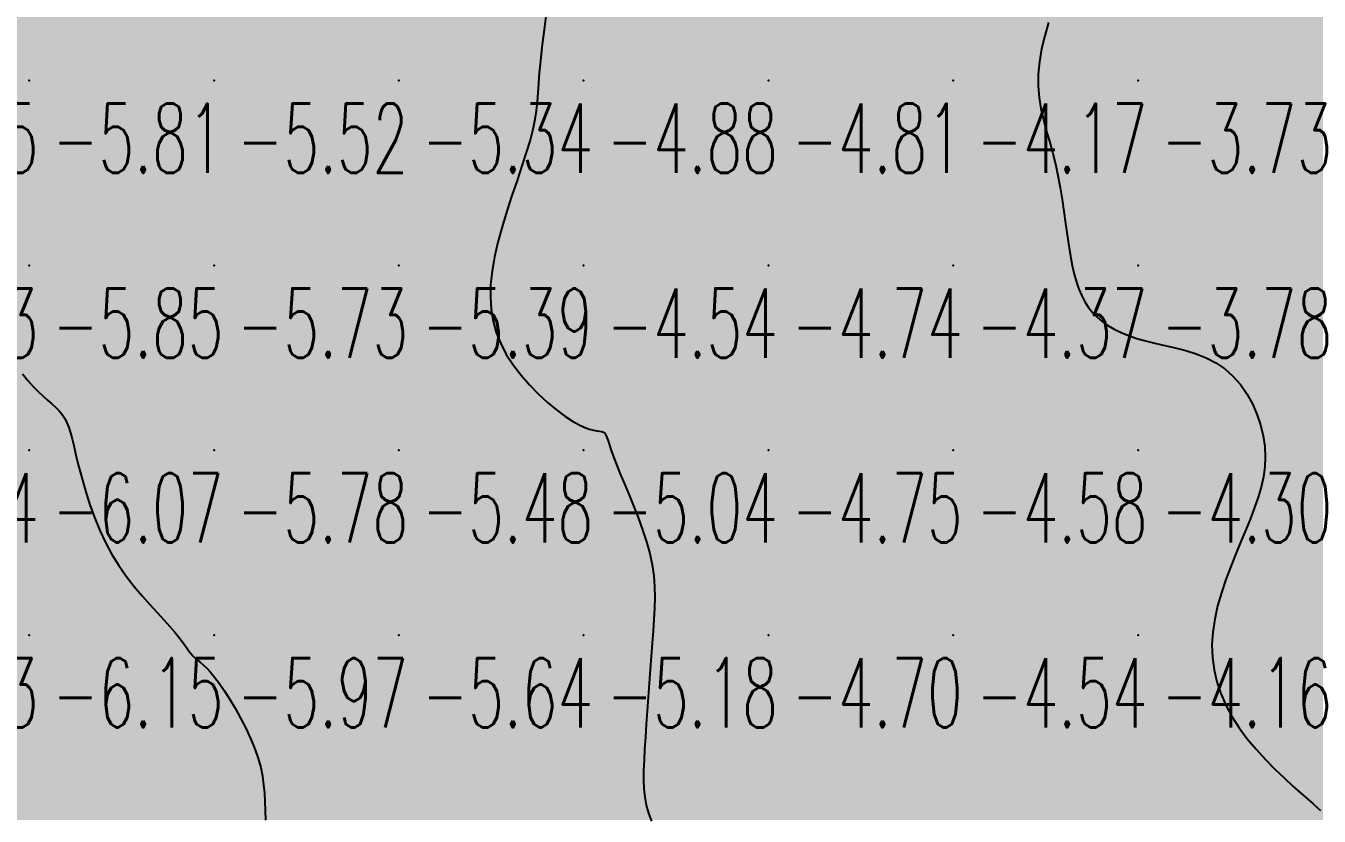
# Model space of a CAD drawing. Header units: millimetres. Extents: x 88261 to 90953, y 390274 to 392322.
# Drawn here: x 90250.1 to 90320, y 391077.4 to 391120.2 of the extents above; entities that cross this region are included whole.
import ezdxf
from ezdxf.enums import TextEntityAlignment as Align

# ---------------------------------------------------------------- set-up
doc = ezdxf.new("R2010")
doc.units = ezdxf.units.MM
doc.header["$LTSCALE"] = 25
for name, color, linetype in [('CN_03_00', 7, 'Continuous'), ('CN_04_00', 242, 'Continuous'), ('COTEAlt', 7, 'Continuous'), ('TN_COLORIAGE', 7, 'Continuous')]:
    doc.layers.add(name, color=color, linetype=linetype)
doc.styles.add('Simplex 1.0', font='Simplex.shx', dxfattribs={"width": 0.99, "height": 2.5})
doc.styles.get("Standard").update_dxf_attribs({"font": 'times.ttf'})

# ---------------------------------------------------------------- blocks, each defined once
blk = doc.blocks.new('COTE')
at = {"color": 0}
blk.add_point((0, 0), dxfattribs=at)
at = {"layer": 'COTEAlt'}
blk.add_attdef('ALT', text='', height=3.75, dxfattribs=at).set_placement((1.25, -1.25), align=Align.TOP_LEFT)

msp = doc.modelspace()

# ---------------------------------------------------------------- linework, layer by layer
at = {"layer": 'CN_03_00', "flags": 128}
for points, elevation in [([(90305.398, 391120.377), (90305.196, 391119.661), (90305.028, 391118.951), (90304.906, 391118.254), (90304.84, 391117.581), (90304.838, 391116.936), (90304.891, 391116.317), (90304.99, 391115.716), (90305.123, 391115.126), (90305.278, 391114.54), (90305.446, 391113.952), (90305.614, 391113.354), (90305.772, 391112.739), (90305.912, 391112.104), (90306.034, 391111.454), (90306.141, 391110.798), (90306.238, 391110.145), (90306.328, 391109.504), (90306.415, 391108.883), (90306.501, 391108.291), (90306.591, 391107.737), (90306.688, 391107.227), (90306.794, 391106.761), (90306.913, 391106.335), (90307.046, 391105.946), (90307.198, 391105.59), (90307.369, 391105.264), (90307.563, 391104.966), (90307.783, 391104.691), (90308.03, 391104.437), (90308.307, 391104.202), (90308.614, 391103.986), (90308.953, 391103.788), (90309.325, 391103.606), (90309.731, 391103.441), (90310.172, 391103.29), (90310.649, 391103.154), (90311.161, 391103.03), (90311.701, 391102.908), (90312.258, 391102.779), (90312.822, 391102.631), (90313.382, 391102.454), (90313.928, 391102.238), (90314.45, 391101.972), (90314.938, 391101.645), (90315.382, 391101.25), (90315.781, 391100.796), (90316.131, 391100.293), (90316.431, 391099.752), (90316.68, 391099.186), (90316.876, 391098.604), (90317.017, 391098.019), (90317.101, 391097.442), (90317.128, 391096.881), (90317.101, 391096.332), (90317.026, 391095.789), (90316.906, 391095.246), (90316.747, 391094.696), (90316.554, 391094.132), (90316.33, 391093.549), (90316.082, 391092.939), (90315.814, 391092.299), (90315.537, 391091.632), (90315.262, 391090.943), (90314.999, 391090.24), (90314.758, 391089.527), (90314.552, 391088.811), (90314.391, 391088.097), (90314.286, 391087.392), (90314.245, 391086.701), (90314.27, 391086.023), (90314.358, 391085.358), (90314.509, 391084.707), (90314.722, 391084.068), (90314.995, 391083.441), (90315.326, 391082.826), (90315.715, 391082.222), (90316.158, 391081.629), (90316.639, 391081.055), (90317.144, 391080.505), (90317.655, 391079.986), (90318.155, 391079.505), (90318.628, 391079.07), (90319.057, 391078.687), (90319.425, 391078.362), (90319.72, 391078.101), (90319.948, 391077.898), (90320.118, 391077.745)], -4), ([(90249.89, 391101.364), (90250.179, 391101.003), (90250.461, 391100.687), (90250.735, 391100.412), (90250.996, 391100.169), (90251.243, 391099.95), (90251.474, 391099.749), (90251.684, 391099.556), (90251.872, 391099.366), (90252.036, 391099.168), (90252.173, 391098.957), (90252.289, 391098.726), (90252.389, 391098.469), (90252.48, 391098.18), (90252.568, 391097.854), (90252.658, 391097.485), (90252.757, 391097.067), (90252.87, 391096.594), (90253.004, 391096.063), (90253.161, 391095.483), (90253.342, 391094.866), (90253.552, 391094.221), (90253.792, 391093.562), (90254.064, 391092.898), (90254.371, 391092.241), (90254.715, 391091.603), (90255.096, 391090.993), (90255.504, 391090.415), (90255.927, 391089.87), (90256.354, 391089.36), (90256.773, 391088.887), (90257.17, 391088.452), (90257.535, 391088.057), (90257.855, 391087.705), (90258.122, 391087.394), (90258.34, 391087.124), (90258.519, 391086.888), (90258.667, 391086.684), (90258.791, 391086.507), (90258.902, 391086.353), (90259.007, 391086.218), (90259.114, 391086.098), (90259.232, 391085.987), (90259.363, 391085.876), (90259.509, 391085.755), (90259.672, 391085.614), (90259.853, 391085.441), (90260.055, 391085.227), (90260.28, 391084.961), (90260.529, 391084.633), (90260.803, 391084.236), (90261.093, 391083.78), (90261.39, 391083.278), (90261.685, 391082.744), (90261.966, 391082.192), (90262.226, 391081.635), (90262.453, 391081.086), (90262.639, 391080.56), (90262.777, 391080.065), (90262.872, 391079.596), (90262.935, 391079.139), (90262.974, 391078.685), (90262.997, 391078.223), (90263.016, 391077.74), (90263.038, 391077.227)], -6)]:
    msp.add_lwpolyline(points, dxfattribs=dict(at, elevation=elevation))
at = {"layer": 'CN_04_00', "elevation": -5, "flags": 128}
msp.add_lwpolyline([(90278.201, 391120.718), (90278.089, 391119.86), (90277.989, 391119.048), (90277.908, 391118.308), (90277.85, 391117.66), (90277.809, 391117.09), (90277.773, 391116.574), (90277.734, 391116.09), (90277.681, 391115.614), (90277.605, 391115.124), (90277.497, 391114.596), (90277.346, 391114.009), (90277.147, 391113.345), (90276.909, 391112.614), (90276.646, 391111.831), (90276.371, 391111.013), (90276.098, 391110.174), (90275.84, 391109.331), (90275.611, 391108.5), (90275.424, 391107.695), (90275.292, 391106.93), (90275.216, 391106.203), (90275.2, 391105.511), (90275.245, 391104.849), (90275.352, 391104.213), (90275.524, 391103.599), (90275.761, 391103.002), (90276.065, 391102.42), (90276.436, 391101.848), (90276.86, 391101.295), (90277.322, 391100.767), (90277.805, 391100.273), (90278.294, 391099.822), (90278.774, 391099.422), (90279.228, 391099.08), (90279.641, 391098.806), (90280, 391098.603), (90280.307, 391098.464), (90280.567, 391098.373), (90280.784, 391098.32), (90280.962, 391098.29), (90281.107, 391098.272), (90281.223, 391098.251), (90281.316, 391098.215), (90281.389, 391098.152), (90281.451, 391098.057), (90281.509, 391097.922), (90281.572, 391097.742), (90281.646, 391097.513), (90281.74, 391097.228), (90281.862, 391096.882), (90282.019, 391096.47), (90282.215, 391095.988), (90282.444, 391095.446), (90282.692, 391094.858), (90282.949, 391094.235), (90283.202, 391093.589), (90283.441, 391092.934), (90283.653, 391092.282), (90283.826, 391091.645), (90283.953, 391091.033), (90284.037, 391090.439), (90284.082, 391089.857), (90284.096, 391089.276), (90284.084, 391088.688), (90284.053, 391088.085), (90284.008, 391087.458), (90283.955, 391086.798), (90283.9, 391086.1), (90283.845, 391085.372), (90283.79, 391084.628), (90283.736, 391083.878), (90283.684, 391083.135), (90283.635, 391082.41), (90283.59, 391081.717), (90283.549, 391081.066), (90283.515, 391080.468), (90283.493, 391079.916), (90283.488, 391079.404), (90283.506, 391078.925), (90283.553, 391078.469), (90283.635, 391078.03), (90283.758, 391077.6), (90283.927, 391077.172)], dxfattribs=at)
at = {"layer": 'TN_COLORIAGE', "color": 141}
for points in [[(90245.969, 391117.239, -5.634), (90244.35, 391121.341, -5.634), (90250.249, 391117.239, -5.634), (90250.249, 391127.239, -5.634)], [(90250.249, 391117.239, -5.423), (90260.249, 391117.239, -5.423), (90260.249, 391127.239, -5.423)], [(90250.249, 391127.239, -5.423), (90250.249, 391117.239, -5.423), (90260.249, 391127.239, -5.423)], [(90260.249, 391117.239, -5.258), (90270.249, 391117.239, -5.258), (90270.249, 391127.239, -5.258)], [(90260.249, 391127.239, -5.258), (90260.249, 391117.239, -5.258), (90270.249, 391127.239, -5.258)], [(90270.249, 391117.239, -5), (90279.007, 391125.997, -5), (90270.249, 391127.239, -5), (90278.683, 391127.239, -5)], [(90277.635, 391117.239, -5.338), (90279.007, 391125.997, -5.338), (90270.249, 391117.239, -5.338)], [(90245.969, 391117.239, -5.809), (90246.619, 391113.61, -5.809), (90250.249, 391117.239, -5.809)], [(90247.189, 391107.239, -5.809), (90246.619, 391113.61, -5.809), (90250.249, 391107.239, -5.809), (90250.249, 391117.239, -5.809)], [(90250.249, 391107.239, -5.524), (90260.249, 391107.239, -5.524), (90260.249, 391117.239, -5.524)], [(90250.249, 391117.239, -5.524), (90250.249, 391107.239, -5.524), (90260.249, 391117.239, -5.524)], [(90260.249, 391107.239, -5.338), (90270.249, 391107.239, -5.338), (90270.249, 391117.239, -5.338)], [(90260.249, 391117.239, -5.338), (90260.249, 391107.239, -5.338), (90270.249, 391117.239, -5.338)], [(90270.249, 391107.239, -5), (90277.903, 391114.894, -5), (90270.249, 391117.239, -5), (90277.635, 391117.239, -5)], [(90274.828, 391107.239, -5.39), (90277.903, 391114.894, -5.39), (90270.249, 391107.239, -5.39)], [(90247.189, 391107.239, -5.852), (90247.747, 391104.738, -5.852), (90250.249, 391107.239, -5.852)], [(90250.249, 391100.491, -5.852), (90247.747, 391104.738, -5.852), (90250.249, 391107.239, -5.852)], [(90250.249, 391100.491, -5.729), (90252.329, 391099.32, -5.729), (90250.249, 391107.239, -5.729), (90260.249, 391107.239, -5.729)], [(90252.65, 391097.239, -5.729), (90252.329, 391099.32, -5.729), (90260.249, 391097.239, -5.729), (90260.249, 391107.239, -5.729)], [(90260.249, 391097.239, -5.39), (90270.249, 391097.239, -5.39), (90270.249, 391107.239, -5.39)], [(90260.249, 391107.239, -5.39), (90260.249, 391097.239, -5.39), (90270.249, 391107.239, -5.39)], [(90270.249, 391097.239, -5), (90275.329, 391102.319, -5), (90270.249, 391107.239, -5), (90274.828, 391107.239, -5)], [(90270.249, 391097.239, -5), (90275.329, 391102.319, -5), (90280.249, 391097.239, -5), (90280.249, 391098.001, -5)], [(90281.522, 391098.512, -5.038), (90281.558, 391097.239, -5.038), (90280.249, 391097.239, -5.038)], [(90280.249, 391098.001, -5.038), (90281.522, 391098.512, -5.038), (90280.249, 391097.239, -5.038)], [(90252.65, 391097.239, -5.775), (90254.295, 391091.285, -5.775), (90260.249, 391097.239, -5.775)], [(90258.46, 391087.239, -5.775), (90254.295, 391091.285, -5.775), (90260.249, 391087.239, -5.775), (90260.249, 391097.239, -5.775)], [(90260.249, 391087.239, -5.477), (90270.249, 391087.239, -5.477), (90270.249, 391097.239, -5.477)], [(90260.249, 391097.239, -5.477), (90260.249, 391087.239, -5.477), (90270.249, 391097.239, -5.477)], [(90270.249, 391087.239, -5.038), (90280.249, 391087.239, -5.038), (90280.249, 391097.239, -5.038)], [(90270.249, 391097.239, -5.038), (90270.249, 391087.239, -5.038), (90280.249, 391097.239, -5.038)], [(90280.249, 391087.239, -5), (90284.357, 391091.348, -5), (90280.249, 391097.239, -5), (90281.558, 391097.239, -5)], [(90283.971, 391087.239, -5.176), (90284.357, 391091.348, -5.176), (90280.249, 391087.239, -5.176)], [(90258.46, 391087.239, -5.967), (90258.994, 391085.985, -5.967), (90260.249, 391087.239, -5.967)], [(90260.249, 391085.409, -5.967), (90258.994, 391085.985, -5.967), (90260.249, 391087.239, -5.967)], [(90260.249, 391085.409, -5.643), (90263.187, 391080.178, -5.643), (90260.249, 391087.239, -5.643), (90270.249, 391087.239, -5.643)], [(90263.187, 391080.178, -5.575), (90262.838, 391077.239, -5.575), (90270.249, 391087.239, -5.575), (90270.249, 391077.239, -5.575)], [(90270.249, 391077.239, -5.176), (90280.249, 391077.239, -5.176), (90280.249, 391087.239, -5.176)], [(90270.249, 391087.239, -5.176), (90270.249, 391077.239, -5.176), (90280.249, 391087.239, -5.176)], [(90280.249, 391087.239, -5), (90283.971, 391087.239, -5), (90280.249, 391077.239, -5), (90283.489, 391080.48, -5)], [(90283.367, 391077.239, -5.143), (90283.489, 391080.48, -5.143), (90280.249, 391077.239, -5.143)]]:
    msp.add_solid(points, dxfattribs=at)
at = {"layer": 'TN_COLORIAGE', "color": 131}
for points in [[(90279.007, 391125.997, -4.88), (90277.635, 391117.239, -4.88), (90280.249, 391127.239, -4.88), (90280.249, 391117.239, -4.88)], [(90280.249, 391117.239, -4.65), (90290.249, 391117.239, -4.65), (90290.249, 391127.239, -4.65)], [(90280.249, 391127.239, -4.65), (90280.249, 391117.239, -4.65), (90290.249, 391127.239, -4.65)], [(90290.249, 391127.239, -4.294), (90290.249, 391117.239, -4.294), (90300.249, 391127.239, -4.294)], [(90290.249, 391117.239, -4.294), (90300.249, 391117.239, -4.294), (90300.249, 391127.239, -4.294)], [(90300.249, 391127.239, -4), (90307.678, 391127.239, -4), (90300.249, 391117.239, -4), (90306.546, 391123.537, -4)], [(90304.124, 391117.239, -4.173), (90306.546, 391123.537, -4.173), (90300.249, 391117.239, -4.173)], [(90277.903, 391114.894, -4.538), (90274.828, 391107.239, -4.538), (90280.249, 391117.239, -4.538), (90280.249, 391107.239, -4.538)], [(90277.635, 391117.239, -4.88), (90277.903, 391114.894, -4.88), (90280.249, 391117.239, -4.88)], [(90280.249, 391107.239, -4.808), (90290.249, 391107.239, -4.808), (90290.249, 391117.239, -4.808)], [(90280.249, 391117.239, -4.808), (90280.249, 391107.239, -4.808), (90290.249, 391117.239, -4.808)], [(90290.249, 391117.239, -4.173), (90290.249, 391107.239, -4.173), (90300.249, 391117.239, -4.173)], [(90290.249, 391107.239, -4.173), (90300.249, 391107.239, -4.173), (90300.249, 391117.239, -4.173)], [(90300.249, 391107.239, -4), (90305.999, 391112.989, -4), (90300.249, 391117.239, -4), (90304.124, 391117.239, -4)], [(90305.999, 391112.989, -4.37), (90306.516, 391107.239, -4.37), (90300.249, 391107.239, -4.37)], [(90274.828, 391107.239, -4.538), (90275.329, 391102.319, -4.538), (90280.249, 391107.239, -4.538)], [(90280.249, 391098.001, -4.538), (90275.329, 391102.319, -4.538), (90280.249, 391107.239, -4.538)], [(90281.522, 391098.512, -4.538), (90280.249, 391098.001, -4.538), (90290.249, 391107.239, -4.538), (90280.249, 391107.239, -4.538)], [(90281.558, 391097.239, -4.739), (90281.522, 391098.512, -4.739), (90290.249, 391097.239, -4.739), (90290.249, 391107.239, -4.739)], [(90290.249, 391107.239, -4.37), (90290.249, 391097.239, -4.37), (90300.249, 391107.239, -4.37)], [(90290.249, 391097.239, -4.37), (90300.249, 391097.239, -4.37), (90300.249, 391107.239, -4.37)], [(90300.249, 391097.239, -4), (90307.483, 391104.474, -4), (90300.249, 391107.239, -4), (90306.516, 391107.239, -4)], [(90300.249, 391097.239, -4), (90307.483, 391104.474, -4), (90310.249, 391097.239, -4), (90310.249, 391103.012, -4)], [(90315.414, 391102.405, -4.301), (90310.249, 391103.012, -4.301), (90310.249, 391097.239, -4.301)], [(90315.414, 391102.405, -4.301), (90317.723, 391097.239, -4.301), (90310.249, 391097.239, -4.301)], [(90281.558, 391097.239, -4.747), (90284.357, 391091.348, -4.747), (90290.249, 391097.239, -4.747)], [(90284.357, 391091.348, -4.703), (90283.971, 391087.239, -4.703), (90290.249, 391097.239, -4.703), (90290.249, 391087.239, -4.703)], [(90290.249, 391097.239, -4.576), (90290.249, 391087.239, -4.576), (90300.249, 391097.239, -4.576)], [(90290.249, 391087.239, -4.576), (90300.249, 391087.239, -4.576), (90300.249, 391097.239, -4.576)], [(90300.249, 391097.239, -4.301), (90300.249, 391087.239, -4.301), (90310.249, 391097.239, -4.301)], [(90300.249, 391087.239, -4.301), (90310.249, 391087.239, -4.301), (90310.249, 391097.239, -4.301)], [(90310.249, 391097.239, -4), (90317.723, 391097.239, -4), (90310.249, 391087.239, -4), (90316.299, 391093.289, -4)], [(90313.575, 391087.239, -4.156), (90316.299, 391093.289, -4.156), (90310.249, 391087.239, -4.156)], [(90283.489, 391080.48, -4.685), (90283.367, 391077.239, -4.685), (90290.249, 391087.239, -4.685), (90290.249, 391077.239, -4.685)], [(90283.489, 391080.48, -4.703), (90283.971, 391087.239, -4.703), (90290.249, 391087.239, -4.703)], [(90290.249, 391087.239, -4.537), (90290.249, 391077.239, -4.537), (90300.249, 391087.239, -4.537)], [(90290.249, 391077.239, -4.537), (90300.249, 391077.239, -4.537), (90300.249, 391087.239, -4.537)], [(90300.249, 391087.239, -4.156), (90300.249, 391077.239, -4.156), (90310.249, 391087.239, -4.156)], [(90300.249, 391077.239, -4.156), (90310.249, 391077.239, -4.156), (90310.249, 391087.239, -4.156)], [(90310.249, 391077.239, -4), (90315.117, 391082.108, -4), (90310.249, 391087.239, -4), (90313.575, 391087.239, -4)], [(90310.249, 391077.239, -4), (90315.117, 391082.108, -4), (90320.249, 391077.239, -4), (90320.249, 391077.66, -4)]]:
    msp.add_solid(points, dxfattribs=at)
at = {"layer": 'TN_COLORIAGE', "color": 121}
for points in [[(90306.546, 391123.537, -3.727), (90304.124, 391117.239, -3.727), (90310.249, 391127.239, -3.727), (90310.249, 391117.239, -3.727)], [(90310.249, 391127.239, -3.649), (90310.249, 391117.239, -3.649), (90320.249, 391127.239, -3.649)], [(90310.249, 391117.239, -3.649), (90320.249, 391117.239, -3.649), (90320.249, 391127.239, -3.649)], [(90304.124, 391117.239, -3.727), (90305.999, 391112.989, -3.727), (90310.249, 391117.239, -3.727)], [(90306.516, 391107.239, -3.727), (90305.999, 391112.989, -3.727), (90310.249, 391107.239, -3.727), (90310.249, 391117.239, -3.727)], [(90310.249, 391117.239, -3.585), (90310.249, 391107.239, -3.585), (90320.249, 391117.239, -3.585)], [(90310.249, 391107.239, -3.585), (90320.249, 391107.239, -3.585), (90320.249, 391117.239, -3.585)], [(90306.516, 391107.239, -3.78), (90307.483, 391104.474, -3.78), (90310.249, 391107.239, -3.78)], [(90310.249, 391103.012, -3.78), (90307.483, 391104.474, -3.78), (90310.249, 391107.239, -3.78)], [(90310.249, 391103.012, -3.718), (90315.414, 391102.405, -3.718), (90310.249, 391107.239, -3.718), (90320.249, 391107.239, -3.718)], [(90317.723, 391097.239, -3.718), (90315.414, 391102.405, -3.718), (90320.249, 391097.239, -3.718), (90320.249, 391107.239, -3.718)], [(90316.299, 391093.289, -3.688), (90313.575, 391087.239, -3.688), (90320.249, 391097.239, -3.688), (90320.249, 391087.239, -3.688)], [(90316.299, 391093.289, -3.898), (90317.723, 391097.239, -3.898), (90320.249, 391097.239, -3.898)], [(90313.575, 391087.239, -3.688), (90315.117, 391082.108, -3.688), (90320.249, 391087.239, -3.688)], [(90320.249, 391077.66, -3.688), (90315.117, 391082.108, -3.688), (90320.249, 391087.239, -3.688)]]:
    msp.add_solid(points, dxfattribs=at)
at = {"layer": 'TN_COLORIAGE', "color": 151}
for points in [[(90240.249, 391097.239, -6), (90247.747, 391104.738, -6), (90250.249, 391097.239, -6), (90250.249, 391100.491, -6)], [(90252.329, 391099.32, -6.071), (90250.249, 391100.491, -6.071), (90250.249, 391097.239, -6.071)], [(90252.329, 391099.32, -6.071), (90252.65, 391097.239, -6.071), (90250.249, 391097.239, -6.071)], [(90240.249, 391087.239, -6.071), (90250.249, 391087.239, -6.071), (90250.249, 391097.239, -6.071)], [(90240.249, 391097.239, -6.071), (90240.249, 391087.239, -6.071), (90250.249, 391097.239, -6.071)], [(90250.249, 391087.239, -6), (90254.295, 391091.285, -6), (90250.249, 391097.239, -6), (90252.65, 391097.239, -6)], [(90254.295, 391091.285, -6.153), (90258.46, 391087.239, -6.153), (90250.249, 391087.239, -6.153)], [(90240.249, 391077.239, -6.153), (90250.249, 391077.239, -6.153), (90250.249, 391087.239, -6.153)], [(90240.249, 391087.239, -6.153), (90240.249, 391077.239, -6.153), (90250.249, 391087.239, -6.153)], [(90250.249, 391077.239, -6), (90258.994, 391085.985, -6), (90250.249, 391087.239, -6), (90258.46, 391087.239, -6)], [(90250.249, 391077.239, -6), (90258.994, 391085.985, -6), (90260.249, 391077.239, -6), (90260.249, 391085.409, -6)], [(90263.187, 391080.178, -6.149), (90260.249, 391085.409, -6.149), (90260.249, 391077.239, -6.149)], [(90262.838, 391077.239, -6.149), (90263.187, 391080.178, -6.149), (90260.249, 391077.239, -6.149)]]:
    msp.add_solid(points, dxfattribs=at)

# ---------------------------------------------------------------- block references
at = {"layer": 'COTEAlt'}
ref = msp.add_blockref('COTE', (90240.249, 391117.239), dxfattribs=at)
ref.add_attrib('ALT', '-6.25', dxfattribs={"height": 3.75, "style": 'Simplex 1.0', "width": 0.6}).set_placement((90241.499, 391115.989), align=Align.TOP_LEFT)
ref = msp.add_blockref('COTE', (90250.249, 391117.239), dxfattribs=at)
ref.add_attrib('ALT', '-5.81', dxfattribs={"height": 3.75, "style": 'Simplex 1.0', "width": 0.6}).set_placement((90251.499, 391115.989), align=Align.TOP_LEFT)
ref = msp.add_blockref('COTE', (90260.249, 391117.239), dxfattribs=at)
ref.add_attrib('ALT', '-5.52', dxfattribs={"height": 3.75, "style": 'Simplex 1.0', "width": 0.6}).set_placement((90261.499, 391115.989), align=Align.TOP_LEFT)
ref = msp.add_blockref('COTE', (90270.249, 391117.239), dxfattribs=at)
ref.add_attrib('ALT', '-5.34', dxfattribs={"height": 3.75, "style": 'Simplex 1.0', "width": 0.6}).set_placement((90271.499, 391115.989), align=Align.TOP_LEFT)
ref = msp.add_blockref('COTE', (90280.249, 391117.239), dxfattribs=at)
ref.add_attrib('ALT', '-4.88', dxfattribs={"height": 3.75, "style": 'Simplex 1.0', "width": 0.6}).set_placement((90281.499, 391115.989), align=Align.TOP_LEFT)
ref = msp.add_blockref('COTE', (90290.249, 391117.239), dxfattribs=at)
ref.add_attrib('ALT', '-4.81', dxfattribs={"height": 3.75, "style": 'Simplex 1.0', "width": 0.6}).set_placement((90291.499, 391115.989), align=Align.TOP_LEFT)
ref = msp.add_blockref('COTE', (90300.249, 391117.239), dxfattribs=at)
ref.add_attrib('ALT', '-4.17', dxfattribs={"height": 3.75, "style": 'Simplex 1.0', "width": 0.6}).set_placement((90301.499, 391115.989), align=Align.TOP_LEFT)
ref = msp.add_blockref('COTE', (90310.249, 391117.239), dxfattribs=at)
ref.add_attrib('ALT', '-3.73', dxfattribs={"height": 3.75, "style": 'Simplex 1.0', "width": 0.6}).set_placement((90311.499, 391115.989), align=Align.TOP_LEFT)
ref = msp.add_blockref('COTE', (90240.249, 391107.239), dxfattribs=at)
ref.add_attrib('ALT', '-6.33', dxfattribs={"height": 3.75, "style": 'Simplex 1.0', "width": 0.6}).set_placement((90241.499, 391105.989), align=Align.TOP_LEFT)
ref = msp.add_blockref('COTE', (90250.249, 391107.239), dxfattribs=at)
ref.add_attrib('ALT', '-5.85', dxfattribs={"height": 3.75, "style": 'Simplex 1.0', "width": 0.6}).set_placement((90251.499, 391105.989), align=Align.TOP_LEFT)
ref = msp.add_blockref('COTE', (90260.249, 391107.239), dxfattribs=at)
ref.add_attrib('ALT', '-5.73', dxfattribs={"height": 3.75, "style": 'Simplex 1.0', "width": 0.6}).set_placement((90261.499, 391105.989), align=Align.TOP_LEFT)
ref = msp.add_blockref('COTE', (90270.249, 391107.239), dxfattribs=at)
ref.add_attrib('ALT', '-5.39', dxfattribs={"height": 3.75, "style": 'Simplex 1.0', "width": 0.6}).set_placement((90271.499, 391105.989), align=Align.TOP_LEFT)
ref = msp.add_blockref('COTE', (90280.249, 391107.239), dxfattribs=at)
ref.add_attrib('ALT', '-4.54', dxfattribs={"height": 3.75, "style": 'Simplex 1.0', "width": 0.6}).set_placement((90281.499, 391105.989), align=Align.TOP_LEFT)
ref = msp.add_blockref('COTE', (90290.249, 391107.239), dxfattribs=at)
ref.add_attrib('ALT', '-4.74', dxfattribs={"height": 3.75, "style": 'Simplex 1.0', "width": 0.6}).set_placement((90291.499, 391105.989), align=Align.TOP_LEFT)
ref = msp.add_blockref('COTE', (90300.249, 391107.239), dxfattribs=at)
ref.add_attrib('ALT', '-4.37', dxfattribs={"height": 3.75, "style": 'Simplex 1.0', "width": 0.6}).set_placement((90301.499, 391105.989), align=Align.TOP_LEFT)
ref = msp.add_blockref('COTE', (90310.249, 391107.239), dxfattribs=at)
ref.add_attrib('ALT', '-3.78', dxfattribs={"height": 3.75, "style": 'Simplex 1.0', "width": 0.6}).set_placement((90311.499, 391105.989), align=Align.TOP_LEFT)
ref = msp.add_blockref('COTE', (90240.249, 391097.239), dxfattribs=at)
ref.add_attrib('ALT', '-6.44', dxfattribs={"height": 3.75, "style": 'Simplex 1.0', "width": 0.6}).set_placement((90241.499, 391095.989), align=Align.TOP_LEFT)
ref = msp.add_blockref('COTE', (90250.249, 391097.239), dxfattribs=at)
ref.add_attrib('ALT', '-6.07', dxfattribs={"height": 3.75, "style": 'Simplex 1.0', "width": 0.6}).set_placement((90251.499, 391095.989), align=Align.TOP_LEFT)
ref = msp.add_blockref('COTE', (90260.249, 391097.239), dxfattribs=at)
ref.add_attrib('ALT', '-5.78', dxfattribs={"height": 3.75, "style": 'Simplex 1.0', "width": 0.6}).set_placement((90261.499, 391095.989), align=Align.TOP_LEFT)
ref = msp.add_blockref('COTE', (90270.249, 391097.239), dxfattribs=at)
ref.add_attrib('ALT', '-5.48', dxfattribs={"height": 3.75, "style": 'Simplex 1.0', "width": 0.6}).set_placement((90271.499, 391095.989), align=Align.TOP_LEFT)
ref = msp.add_blockref('COTE', (90280.249, 391097.239), dxfattribs=at)
ref.add_attrib('ALT', '-5.04', dxfattribs={"height": 3.75, "style": 'Simplex 1.0', "width": 0.6}).set_placement((90281.499, 391095.989), align=Align.TOP_LEFT)
ref = msp.add_blockref('COTE', (90290.249, 391097.239), dxfattribs=at)
ref.add_attrib('ALT', '-4.75', dxfattribs={"height": 3.75, "style": 'Simplex 1.0', "width": 0.6}).set_placement((90291.499, 391095.989), align=Align.TOP_LEFT)
ref = msp.add_blockref('COTE', (90300.249, 391097.239), dxfattribs=at)
ref.add_attrib('ALT', '-4.58', dxfattribs={"height": 3.75, "style": 'Simplex 1.0', "width": 0.6}).set_placement((90301.499, 391095.989), align=Align.TOP_LEFT)
ref = msp.add_blockref('COTE', (90310.249, 391097.239), dxfattribs=at)
ref.add_attrib('ALT', '-4.30', dxfattribs={"height": 3.75, "style": 'Simplex 1.0', "width": 0.6}).set_placement((90311.499, 391095.989), align=Align.TOP_LEFT)
ref = msp.add_blockref('COTE', (90240.249, 391087.239), dxfattribs=at)
ref.add_attrib('ALT', '-6.43', dxfattribs={"height": 3.75, "style": 'Simplex 1.0', "width": 0.6}).set_placement((90241.499, 391085.989), align=Align.TOP_LEFT)
ref = msp.add_blockref('COTE', (90250.249, 391087.239), dxfattribs=at)
ref.add_attrib('ALT', '-6.15', dxfattribs={"height": 3.75, "style": 'Simplex 1.0', "width": 0.6}).set_placement((90251.499, 391085.989), align=Align.TOP_LEFT)
ref = msp.add_blockref('COTE', (90260.249, 391087.239), dxfattribs=at)
ref.add_attrib('ALT', '-5.97', dxfattribs={"height": 3.75, "style": 'Simplex 1.0', "width": 0.6}).set_placement((90261.499, 391085.989), align=Align.TOP_LEFT)
ref = msp.add_blockref('COTE', (90270.249, 391087.239), dxfattribs=at)
ref.add_attrib('ALT', '-5.64', dxfattribs={"height": 3.75, "style": 'Simplex 1.0', "width": 0.6}).set_placement((90271.499, 391085.989), align=Align.TOP_LEFT)
ref = msp.add_blockref('COTE', (90280.249, 391087.239), dxfattribs=at)
ref.add_attrib('ALT', '-5.18', dxfattribs={"height": 3.75, "style": 'Simplex 1.0', "width": 0.6}).set_placement((90281.499, 391085.989), align=Align.TOP_LEFT)
ref = msp.add_blockref('COTE', (90290.249, 391087.239), dxfattribs=at)
ref.add_attrib('ALT', '-4.70', dxfattribs={"height": 3.75, "style": 'Simplex 1.0', "width": 0.6}).set_placement((90291.499, 391085.989), align=Align.TOP_LEFT)
ref = msp.add_blockref('COTE', (90300.249, 391087.239), dxfattribs=at)
ref.add_attrib('ALT', '-4.54', dxfattribs={"height": 3.75, "style": 'Simplex 1.0', "width": 0.6}).set_placement((90301.499, 391085.989), align=Align.TOP_LEFT)
ref = msp.add_blockref('COTE', (90310.249, 391087.239), dxfattribs=at)
ref.add_attrib('ALT', '-4.16', dxfattribs={"height": 3.75, "style": 'Simplex 1.0', "width": 0.6}).set_placement((90311.499, 391085.989), align=Align.TOP_LEFT)

doc.saveas('drawing.dxf')
